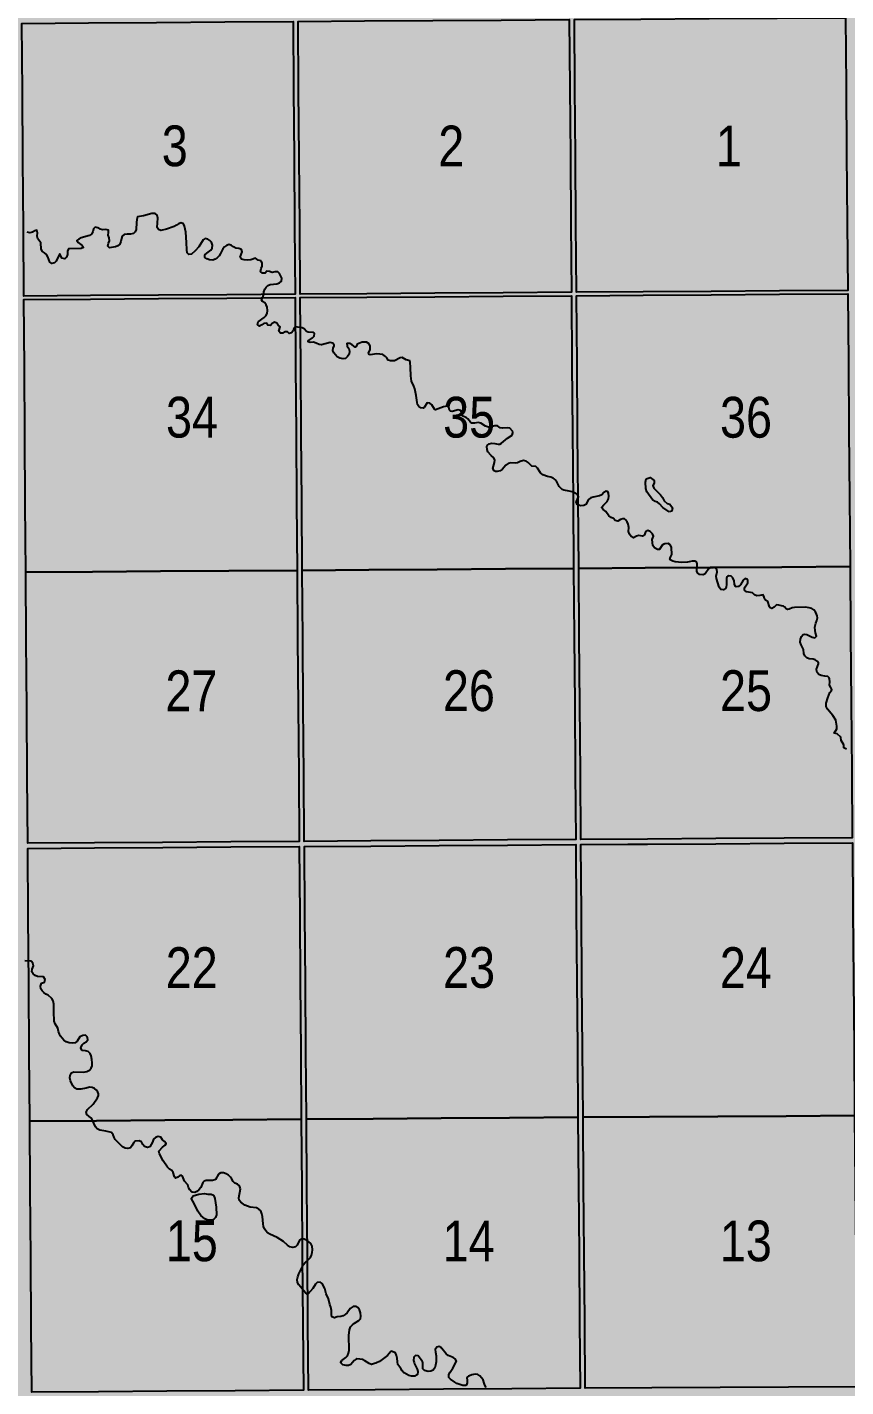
# Model space of a CAD drawing. Extents: x 403018 to 417191, y 6033193 to 6042673.
# Drawn here: x 415824.9 to 415985.5, y 6037379.7 to 6037646.7 of the extents above; entities that cross this region are included whole.
import ezdxf

# ---------------------------------------------------------------- set-up
doc = ezdxf.new("R2010")
doc.units = 0
doc.header["$LTSCALE"] = 5
doc.linetypes.add('DASHED2', pattern=[9.525, 6.35, -3.175])
for name, color, linetype in [('Quarters', 8, 'Continuous'), ('RoadSeg', 57, 'DASHED2'), ('T-WATER', 160, 'Continuous')]:
    doc.layers.add(name, color=color, linetype=linetype)
doc.layers.add('ROUTE-MAP-BACKGROUND-H', color=7, linetype='Continuous', true_color=0xf0ebff)
doc.styles.add('120', font='ARIALN.TTF', dxfattribs={"height": 13})

msp = doc.modelspace()

# ---------------------------------------------------------------- hatches: boundary and pattern name
at = {"layer": 'ROUTE-MAP-BACKGROUND-H'}
h = msp.add_hatch(color=256, dxfattribs=at)
h.dxf.hatch_style = 1
h.paths.add_polyline_path([(412923.423, 6037807.465), (416092.9, 6037807.465), (416092.9, 6035965.758), (412923.423, 6035965.758)])

# ---------------------------------------------------------------- linework, layer by layer
at = {"layer": 'Quarters'}
for points in [[(415877.347, 6037607.68), (415877.448, 6037594.289), (415864.056, 6037594.197), (415850.663, 6037594.105), (415837.27, 6037594.012), (415824.212, 6037593.922), (415824.115, 6037607.313), (415824.019, 6037620.703), (415823.923, 6037634.094), (415823.827, 6037647.484), (415836.88, 6037647.575), (415850.268, 6037647.668), (415863.656, 6037647.761), (415877.044, 6037647.854), (415877.145, 6037634.463), (415877.246, 6037621.071), (415877.347, 6037607.68)], [(415931.584, 6037608.055), (415931.69, 6037594.663), (415918.297, 6037594.57), (415904.904, 6037594.478), (415891.511, 6037594.386), (415878.453, 6037594.296), (415878.352, 6037607.687), (415878.251, 6037621.078), (415878.15, 6037634.47), (415878.048, 6037647.861), (415891.102, 6037647.951), (415904.49, 6037648.044), (415917.878, 6037648.137), (415931.266, 6037648.23), (415931.372, 6037634.838), (415931.478, 6037621.446), (415931.584, 6037608.055)], [(415985.82, 6037608.424), (415985.931, 6037595.036), (415972.538, 6037594.944), (415959.145, 6037594.852), (415945.752, 6037594.76), (415932.694, 6037594.67), (415932.588, 6037608.061), (415932.482, 6037621.453), (415932.376, 6037634.845), (415932.27, 6037648.237), (415945.323, 6037648.322), (415958.712, 6037648.41), (415972.1, 6037648.499), (415985.488, 6037648.587), (415985.599, 6037635.199), (415985.709, 6037621.811), (415985.82, 6037608.424)], [(415877.757, 6037553.451), (415877.858, 6037540.062), (415864.46, 6037539.969), (415851.062, 6037539.876), (415837.664, 6037539.783), (415824.602, 6037539.692), (415824.505, 6037553.082), (415824.409, 6037566.472), (415824.313, 6037579.862), (415824.216, 6037593.253), (415837.274, 6037593.343), (415850.668, 6037593.435), (415864.061, 6037593.527), (415877.453, 6037593.62), (415877.555, 6037580.23), (415877.656, 6037566.84), (415877.757, 6037553.451)], [(415932.013, 6037553.827), (415932.118, 6037540.439), (415918.721, 6037540.346), (415905.323, 6037540.253), (415891.925, 6037540.16), (415878.862, 6037540.069), (415878.761, 6037553.458), (415878.66, 6037566.847), (415878.559, 6037580.237), (415878.458, 6037593.626), (415891.516, 6037593.716), (415904.909, 6037593.809), (415918.302, 6037593.901), (415931.695, 6037593.993), (415931.801, 6037580.604), (415931.907, 6037567.215), (415932.013, 6037553.827)], [(415986.268, 6037554.188), (415986.379, 6037540.796), (415972.981, 6037540.708), (415959.584, 6037540.62), (415946.186, 6037540.531), (415933.123, 6037540.445), (415933.017, 6037553.834), (415932.911, 6037567.222), (415932.805, 6037580.611), (415932.699, 6037594), (415945.757, 6037594.09), (415959.15, 6037594.182), (415972.543, 6037594.275), (415985.936, 6037594.367), (415986.047, 6037580.974), (415986.158, 6037567.581), (415986.268, 6037554.188)], [(415878.161, 6037499.895), (415878.26, 6037486.841), (415864.857, 6037486.747), (415851.455, 6037486.653), (415838.052, 6037486.559), (415824.984, 6037486.468), (415824.891, 6037499.523), (415824.794, 6037512.913), (415824.698, 6037526.303), (415824.602, 6037539.692), (415837.664, 6037539.783), (415851.062, 6037539.876), (415864.46, 6037539.969), (415877.858, 6037540.062), (415877.959, 6037526.673), (415878.06, 6037513.284), (415878.161, 6037499.895)], [(415932.436, 6037500.274), (415932.54, 6037487.22), (415919.137, 6037487.126), (415905.735, 6037487.033), (415892.332, 6037486.939), (415879.264, 6037486.848), (415879.166, 6037499.902), (415879.064, 6037513.291), (415878.963, 6037526.68), (415878.862, 6037540.069), (415891.925, 6037540.16), (415905.323, 6037540.253), (415918.721, 6037540.346), (415932.118, 6037540.439), (415932.224, 6037527.05), (415932.33, 6037513.662), (415932.436, 6037500.274)], [(415986.711, 6037500.618), (415986.819, 6037487.561), (415973.417, 6037487.477), (415960.014, 6037487.393), (415946.611, 6037487.309), (415933.544, 6037487.227), (415933.441, 6037500.28), (415933.335, 6037513.669), (415933.229, 6037527.057), (415933.123, 6037540.445), (415946.186, 6037540.531), (415959.584, 6037540.62), (415972.981, 6037540.708), (415986.379, 6037540.796), (415986.49, 6037527.403), (415986.601, 6037514.011), (415986.711, 6037500.618)], [(415878.571, 6037445.669), (415878.672, 6037432.28), (415865.264, 6037432.185), (415851.857, 6037432.091), (415838.449, 6037431.996), (415825.377, 6037431.904), (415825.281, 6037445.294), (415825.184, 6037458.684), (415825.088, 6037472.074), (415824.992, 6037485.463), (415838.059, 6037485.555), (415851.462, 6037485.649), (415864.865, 6037485.742), (415878.267, 6037485.836), (415878.369, 6037472.447), (415878.47, 6037459.058), (415878.571, 6037445.669)], [(415932.865, 6037446.051), (415932.971, 6037432.663), (415919.564, 6037432.568), (415906.156, 6037432.474), (415892.749, 6037432.379), (415879.676, 6037432.287), (415879.575, 6037445.676), (415879.474, 6037459.065), (415879.373, 6037472.454), (415879.272, 6037485.843), (415892.339, 6037485.935), (415905.742, 6037486.028), (415919.145, 6037486.122), (415932.547, 6037486.216), (415932.653, 6037472.828), (415932.759, 6037459.439), (415932.865, 6037446.051)], [(415987.16, 6037446.379), (415987.271, 6037432.987), (415973.863, 6037432.907), (415960.456, 6037432.827), (415947.048, 6037432.747), (415933.975, 6037432.669), (415933.87, 6037446.057), (415933.764, 6037459.446), (415933.658, 6037472.834), (415933.552, 6037486.222), (415942.732, 6037486.279), (415946.62, 6037486.304), (415960.022, 6037486.388), (415973.425, 6037486.472), (415986.828, 6037486.557), (415986.939, 6037473.164), (415987.049, 6037459.772), (415987.16, 6037446.379)], [(415878.975, 6037392.112), (415879.074, 6037379.058), (415865.662, 6037378.963), (415852.249, 6037378.868), (415838.837, 6037378.772), (415825.76, 6037378.679), (415825.666, 6037391.734), (415825.57, 6037405.124), (415825.473, 6037418.514), (415825.377, 6037431.904), (415838.449, 6037431.996), (415851.857, 6037432.091), (415865.264, 6037432.185), (415878.672, 6037432.28), (415878.773, 6037418.891), (415878.874, 6037405.502), (415878.975, 6037392.112)], [(415933.289, 6037392.498), (415933.392, 6037379.444), (415919.98, 6037379.349), (415906.568, 6037379.254), (415893.155, 6037379.158), (415880.078, 6037379.065), (415879.98, 6037392.12), (415879.878, 6037405.509), (415879.777, 6037418.898), (415879.676, 6037432.287), (415892.749, 6037432.379), (415906.156, 6037432.474), (415919.564, 6037432.568), (415932.971, 6037432.663), (415933.077, 6037419.274), (415933.183, 6037405.886), (415933.289, 6037392.498)], [(415987.603, 6037392.809), (415987.711, 6037379.751), (415974.299, 6037379.676), (415960.886, 6037379.6), (415947.474, 6037379.524), (415934.397, 6037379.45), (415934.293, 6037392.503), (415934.187, 6037405.892), (415934.081, 6037419.28), (415933.975, 6037432.669), (415947.048, 6037432.747), (415960.456, 6037432.827), (415973.863, 6037432.907), (415987.271, 6037432.987), (415987.382, 6037419.594), (415987.492, 6037406.202), (415987.603, 6037392.809)]]:
    msp.add_lwpolyline(points, close=True, dxfattribs=at)
at = {"layer": 'T-WATER'}
for points in [[(415870.802, 6037600.834), (415870.213, 6037600.997), (415869.702, 6037601.394), (415868.751, 6037601.015), (415868.016, 6037600.997), (415867.482, 6037601.048), (415866.944, 6037601.175), (415866.673, 6037601.59), (415867.095, 6037602.581), (415866.96, 6037603.099), (415866.412, 6037603.252), (415865.801, 6037603.335), (415865.347, 6037603.568), (415864.969, 6037603.844), (415864.515, 6037604.044), (415863.958, 6037603.879), (415863.571, 6037603.564), (415863.27, 6037603.18), (415862.799, 6037602.268), (415862.524, 6037601.859), (415862.186, 6037601.46), (415861.789, 6037601.172), (415861.292, 6037600.989), (415860.643, 6037601.054), (415860.121, 6037601.21), (415859.714, 6037601.499), (415859.741, 6037602.031), (415860.102, 6037602.361), (415860.917, 6037602.919), (415861.206, 6037603.331), (415861.24, 6037603.934), (415861.053, 6037604.487), (415860.744, 6037604.858), (415860.348, 6037605.127), (415859.804, 6037605.228), (415859.407, 6037604.947), (415858.584, 6037603.6), (415857.863, 6037602.818), (415857.126, 6037602.152), (415856.613, 6037602.078), (415856.239, 6037602.427), (415856.181, 6037603.032), (415856.162, 6037604.444), (415856.011, 6037606.449), (415855.763, 6037607.622), (415855.563, 6037608.119), (415855.114, 6037608.335), (415854.599, 6037608.139), (415854.182, 6037607.84), (415853.72, 6037607.608), (415852.207, 6037607.07), (415851.13, 6037606.8), (415850.629, 6037606.981), (415850.376, 6037607.397), (415850.506, 6037609.239), (415850.392, 6037609.835), (415850.005, 6037610.147), (415849.351, 6037610.154), (415847.722, 6037609.701), (415846.54, 6037609.505), (415846.385, 6037608.983), (415846.305, 6037608.36), (415846.285, 6037607.005), (415846.069, 6037606.536), (415845.727, 6037606.192), (415845.14, 6037606.109), (415844.477, 6037606.096), (415843.904, 6037605.994), (415843.529, 6037605.708), (415843.359, 6037605.215), (415843.245, 6037604.623), (415843.047, 6037604.144), (415842.689, 6037603.791), (415842.219, 6037603.573), (415841.034, 6037603.375), (415840.715, 6037603.722), (415840.805, 6037604.295), (415841.009, 6037604.781), (415840.947, 6037605.363), (415840.743, 6037605.86), (415840.856, 6037606.398), (415840.843, 6037606.867), (415840.328, 6037607.019), (415839.706, 6037606.931), (415839.185, 6037607.084), (415838.733, 6037607.322), (415838.215, 6037607.486), (415837.891, 6037607.116), (415837.78, 6037606.545), (415837.508, 6037606.104), (415837.114, 6037605.826), (415835.493, 6037605.337), (415834.999, 6037605.121), (415834.623, 6037604.829), (415834.89, 6037604.449), (415835.657, 6037603.86), (415835.914, 6037603.47), (415835.452, 6037603.241), (415832.993, 6037603.2), (415832.795, 6037602.719), (415832.768, 6037602.06), (415832.602, 6037601.54), (415832.228, 6037601.222), (415831.691, 6037601.363), (415831.293, 6037602.212), (415830.988, 6037601.791), (415830.565, 6037600.812), (415830.215, 6037600.457), (415829.693, 6037600.324), (415829.288, 6037600.609), (415828.919, 6037601.653), (415828.66, 6037602.092), (415828.296, 6037602.418), (415827.87, 6037602.701), (415827.611, 6037603.137), (415827.538, 6037604.359), (415826.981, 6037605.188), (415826.804, 6037605.719), (415826.87, 6037606.312), (415826.765, 6037606.894), (415826.347, 6037606.755), (415825.913, 6037606.496), (415825.388, 6037606.325), (415824.858, 6037606.467)], [(415920.182, 6037567.302), (415919.577, 6037567.958), (415919.05, 6037568.031), (415918.236, 6037567.975), (415917.736, 6037568.043), (415917.184, 6037568.441), (415916.685, 6037568.462), (415915.909, 6037568.241), (415915.409, 6037568.192), (415914.84, 6037568.391), (415913.904, 6037568.99), (415913.418, 6037569.121), (415912.672, 6037568.946), (415912.17, 6037568.985), (415911.897, 6037569.155), (415911.388, 6037569.827), (415911.022, 6037570.1), (415910.407, 6037570.353), (415910.188, 6037570.803), (415910.182, 6037570.93), (415909.965, 6037571.455), (415909.44, 6037571.604), (415908.273, 6037571.242), (415907.932, 6037571.298), (415907.749, 6037571.518), (415907.627, 6037572.132), (415907.35, 6037572.311), (415906.565, 6037572.202), (415905.038, 6037571.616), (415904.836, 6037571.711), (415904.261, 6037572.538), (415903.881, 6037572.89), (415903.382, 6037572.934), (415902.808, 6037572.044), (415902.618, 6037571.94), (415902.166, 6037571.953), (415901.761, 6037572.209), (415901.493, 6037572.631), (415901.387, 6037573.015), (415901.196, 6037574.398), (415900.935, 6037575.697), (415900.785, 6037576.243), (415900.3, 6037577.216), (415900.161, 6037578.279), (415900.101, 6037579.929), (415900.062, 6037580.927), (415899.944, 6037581.238), (415899.229, 6037581.382), (415898.442, 6037581.877), (415898.061, 6037581.82), (415896.99, 6037581.237), (415896.183, 6037581.192), (415895.724, 6037581.354), (415895.473, 6037581.777), (415895.21, 6037582.069), (415894.658, 6037582.464), (415893.496, 6037582.591), (415892.166, 6037582.42), (415892.006, 6037582.474), (415891.859, 6037582.702), (415892.162, 6037583.45), (415892.2, 6037584.11), (415891.967, 6037584.553), (415891.499, 6037584.849), (415890.589, 6037584.897), (415889.652, 6037584.479), (415889.44, 6037584.024), (415889.222, 6037583.904), (415888.627, 6037584.381), (415888.18, 6037584.605), (415887.66, 6037584.644), (415887.607, 6037584.583), (415887.694, 6037584.096), (415888.02, 6037583.602), (415888.161, 6037583.12), (415888.085, 6037582.544), (415887.753, 6037582.035), (415887.37, 6037581.693), (415886.879, 6037581.597), (415886.248, 6037581.717), (415885.729, 6037582.026), (415885.353, 6037582.372), (415885.052, 6037582.765), (415884.833, 6037583.228), (415884.937, 6037583.716), (415885.144, 6037584.152), (415885.123, 6037584.275), (415884.853, 6037584.705), (415884.353, 6037584.84), (415882.651, 6037584.324), (415882.155, 6037584.393), (415881.611, 6037584.67), (415881.058, 6037584.856), (415880.396, 6037584.825), (415880.043, 6037584.918), (415880.043, 6037585.147), (415880.864, 6037585.721), (415881.2, 6037586.064), (415881.291, 6037586.574), (415881.26, 6037586.628), (415881.043, 6037586.772), (415880.027, 6037586.808), (415879.711, 6037586.984), (415879.236, 6037587.477), (415878.852, 6037587.716), (415877.443, 6037587.88), (415877.23, 6037587.592), (415877.079, 6037587.076), (415876.758, 6037586.725), (415876.307, 6037586.56), (415875.961, 6037586.906), (415875.482, 6037586.881), (415875.036, 6037586.631), (415874.571, 6037586.646), (415874.261, 6037587.015), (415874.5, 6037587.854), (415874.128, 6037588.192), (415873.847, 6037588.585), (415873.41, 6037588.793), (415872.962, 6037588.525), (415872.64, 6037588.178), (415872.098, 6037588.203), (415871.83, 6037588.635), (415871.331, 6037588.569), (415870.945, 6037588.252), (415870.488, 6037588.038), (415870.098, 6037588.347), (415870.211, 6037588.854), (415871.395, 6037589.703), (415871.703, 6037590.062), (415871.948, 6037590.513), (415872.055, 6037591.092), (415871.993, 6037591.716), (415871.803, 6037592.216), (415871.52, 6037592.613), (415871.073, 6037592.835), (415870.842, 6037593.208), (415871.09, 6037593.647), (415871.277, 6037594.13), (415871.351, 6037594.735), (415871.499, 6037595.271), (415871.78, 6037595.663), (415872.112, 6037596.001), (415872.585, 6037596.224), (415873.86, 6037596.357), (415874.377, 6037596.547), (415874.795, 6037596.823), (415874.857, 6037597.412), (415874.412, 6037598.348), (415874.076, 6037598.68), (415873.508, 6037598.695), (415872.962, 6037598.58), (415872.451, 6037598.745), (415871.919, 6037598.816), (415871.612, 6037598.445), (415871.073, 6037598.455), (415870.694, 6037598.752), (415870.792, 6037599.31), (415870.984, 6037599.793), (415871.021, 6037600.368), (415870.802, 6037600.834)], [(415985.693, 6037504.943), (415985.138, 6037505.208), (415985.15, 6037505.797), (415984.644, 6037506.686), (415984.54, 6037507.303), (415983.835, 6037507.964), (415983.289, 6037508.125), (415983.77, 6037508.963), (415983.771, 6037509.461), (415983.6, 6037510.621), (415982.993, 6037511.551), (415981.98, 6037512.776), (415981.678, 6037513.342), (415981.704, 6037514), (415982.018, 6037515.023), (415982.434, 6037516.086), (415982.731, 6037516.489), (415982.778, 6037516.652), (415982.62, 6037517.068), (415982.361, 6037517.494), (415982.421, 6037518.151), (415982.354, 6037518.789), (415982.281, 6037518.938), (415982.002, 6037519.23), (415981.416, 6037519.29), (415980.706, 6037519.438), (415980.259, 6037519.619), (415979.935, 6037520), (415979.806, 6037520.503), (415979.817, 6037520.686), (415980.193, 6037521.678), (415980.159, 6037521.88), (415979.951, 6037522.2), (415979.541, 6037522.47), (415979.114, 6037522.594), (415978.327, 6037522.679), (415977.876, 6037522.896), (415977.498, 6037523.282), (415977.317, 6037523.76), (415977.247, 6037524.505), (415976.761, 6037525.452), (415976.586, 6037525.973), (415976.646, 6037526.521), (415976.841, 6037527.066), (415977.193, 6037527.469), (415977.408, 6037527.54), (415977.879, 6037527.468), (415978.962, 6037526.943), (415979.45, 6037526.798), (415979.808, 6037527.157), (415979.588, 6037527.784), (415979.515, 6037528.278), (415979.498, 6037528.928), (415979.641, 6037529.7), (415979.864, 6037530.243), (415980.002, 6037530.768), (415979.941, 6037531.153), (415979.818, 6037531.46), (415979.593, 6037531.907), (415979.272, 6037532.322), (415978.851, 6037532.581), (415978.376, 6037532.736), (415977.629, 6037532.834), (415975.481, 6037532.779), (415974.987, 6037532.697), (415974.449, 6037532.444), (415974.127, 6037532.391), (415973.834, 6037532.509), (415973.535, 6037532.909), (415973.319, 6037533.062), (415972.948, 6037533.102), (415972.424, 6037533.258), (415971.919, 6037533.28), (415971.47, 6037532.864), (415971.05, 6037532.587), (415970.691, 6037532.688), (415970.562, 6037532.915), (415970.214, 6037533.955), (415969.769, 6037534.21), (415969.588, 6037534.449), (415969.555, 6037534.785), (415969.324, 6037535.235), (415968.688, 6037535.106), (415968.087, 6037535.058), (415967.63, 6037535.258), (415967.247, 6037535.664), (415966.077, 6037535.824), (415965.66, 6037536.192), (415965.64, 6037536.481), (415965.763, 6037536.8), (415966.341, 6037537.642), (415966.311, 6037538.157), (415966.254, 6037538.261), (415965.804, 6037538.479), (415965.411, 6037538.157), (415964.845, 6037537.227), (415964.491, 6037536.872), (415964.008, 6037536.86), (415963.926, 6037536.919), (415963.702, 6037537.365), (415963.611, 6037537.998), (415963.386, 6037538.597), (415963.018, 6037538.9), (415962.516, 6037538.97), (415962.409, 6037538.937), (415962.174, 6037538.792), (415962.132, 6037538.485), (415962.149, 6037537.269), (415962.057, 6037536.781), (415961.924, 6037536.525), (415961.534, 6037536.243), (415961.037, 6037536.317), (415960.665, 6037536.761), (415960.177, 6037538.442), (415960.121, 6037538.942), (415960.299, 6037539.743), (415960.258, 6037540.257), (415960.19, 6037540.378), (415959.845, 6037540.626), (415959.001, 6037540.636), (415958.668, 6037540.435), (415957.948, 6037539.406), (415957.537, 6037539.165), (415956.831, 6037539.275), (415956.434, 6037539.58), (415956.313, 6037539.926), (415956.383, 6037541.41), (415956.328, 6037541.569), (415956.183, 6037541.753), (415955.893, 6037541.897), (415955.394, 6037541.892), (415954.813, 6037541.714), (415954.46, 6037541.67), (415953.336, 6037541.635), (415952.065, 6037541.757), (415951.577, 6037541.867), (415951.085, 6037542.117), (415951.035, 6037542.191), (415951.114, 6037542.684), (415951.407, 6037543.185), (415951.336, 6037544.541), (415951.121, 6037545.019), (415951.028, 6037545.124), (415950.649, 6037545.341), (415950.005, 6037545.285), (415949.829, 6037545.224), (415949.522, 6037544.994), (415948.979, 6037544.156), (415948.6, 6037544.162), (415947.983, 6037544.497), (415947.694, 6037544.934), (415947.564, 6037546.122), (415947.79, 6037546.75), (415947.619, 6037547.219), (415947.169, 6037547.711), (415946.689, 6037547.865), (415946.253, 6037547.617), (415946.061, 6037547.016), (415945.616, 6037546.787), (415944.93, 6037546.889), (415944.439, 6037546.778), (415943.877, 6037546.459), (415943.431, 6037546.685), (415943.079, 6037547.191), (415942.922, 6037547.666), (415942.928, 6037548.474), (415942.851, 6037549.13), (415942.613, 6037549.569), (415942.293, 6037549.986), (415942.082, 6037550.166), (415941.812, 6037550.205), (415941.33, 6037550.074), (415940.785, 6037549.748), (415940.299, 6037549.863), (415939.944, 6037550.221), (415939.461, 6037550.468), (415939.052, 6037550.756), (415938.461, 6037551.612), (415937.942, 6037551.994), (415937.652, 6037552.361), (415937.692, 6037552.5), (415937.961, 6037552.872), (415938.721, 6037553.557), (415938.955, 6037554.08), (415939.042, 6037554.609), (415938.994, 6037555.213), (415938.794, 6037555.557), (415938.486, 6037555.621), (415938.066, 6037555.349), (415937.687, 6037554.87), (415937.218, 6037554.703), (415935.959, 6037554.452), (415935.49, 6037554.281), (415935.05, 6037553.989), (415934.507, 6037552.981), (415934.125, 6037552.789), (415933.446, 6037552.756), (415932.826, 6037552.995), (415932.599, 6037553.499), (415932.727, 6037553.812), (415932.902, 6037554.063), (415933.075, 6037554.533), (415932.92, 6037554.848), (415932.746, 6037555.022), (415932.319, 6037555.28), (415931.852, 6037555.463), (415931.256, 6037555.631), (415930.181, 6037555.788), (415929.845, 6037555.943), (415929.288, 6037556.501), (415928.806, 6037557.431), (415928.518, 6037557.832), (415928.278, 6037558.066), (415928.097, 6037558.187), (415927.627, 6037558.357), (415927.02, 6037558.487), (415926.074, 6037558.854), (415925.618, 6037559.234), (415925.059, 6037560.107), (415924.679, 6037560.463), (415923.949, 6037560.532), (415923.572, 6037560.84), (415923.231, 6037561.272), (415922.831, 6037561.532), (415922.263, 6037561.635), (415921.612, 6037561.43), (415921.136, 6037561.153), (415920.641, 6037561.086), (415919.801, 6037561.156), (415919.303, 6037561.08), (415918.802, 6037560.726), (415918.077, 6037559.89), (415917.684, 6037559.594), (415917.134, 6037559.458), (415916.781, 6037559.506), (415916.506, 6037559.615), (415916.279, 6037560.09), (415916.613, 6037561.212), (415916.652, 6037561.718), (415916.465, 6037562.135), (415915.936, 6037562.602), (415915.315, 6037563.352), (415915.143, 6037563.821), (415915.121, 6037564.365), (415915.246, 6037564.67), (415915.541, 6037564.917), (415916.029, 6037565.014), (415916.652, 6037564.974), (415917.321, 6037564.838), (415917.609, 6037564.868), (415917.987, 6037565.02), (415919.141, 6037566.014), (415920.039, 6037566.63), (415920.213, 6037567.1), (415920.182, 6037567.302)], [(415830.13, 6037453.35), (415830.124, 6037454.864), (415829.961, 6037455.503), (415829.709, 6037455.992), (415828.988, 6037456.661), (415828.52, 6037456.86), (415828.143, 6037457.166), (415827.809, 6037457.505), (415827.534, 6037457.916), (415827.465, 6037458.413), (415827.653, 6037459.013), (415828.242, 6037459.225), (415828.369, 6037459.731), (415828.085, 6037460.258), (415826.889, 6037460.281), (415826.442, 6037460.503), (415826.054, 6037460.829), (415825.786, 6037461.245), (415825.848, 6037461.74), (415826.088, 6037462.405), (415826.008, 6037462.903), (415825.685, 6037463.271), (415825.582, 6037463.318), (415824.433, 6037463.413)], [(415833.094, 6037447.259), (415832.538, 6037447.481), (415832.086, 6037447.816), (415831.719, 6037448.188), (415831.428, 6037448.567), (415831.186, 6037449.004), (415831.017, 6037449.503), (415830.877, 6037450.167), (415830.332, 6037450.995), (415830.174, 6037451.555), (415830.13, 6037453.35)], [(415833.728, 6037441.478), (415834.029, 6037441.569), (415835.922, 6037441.544), (415836.588, 6037441.654), (415837.108, 6037441.94), (415837.436, 6037442.327), (415837.603, 6037442.798), (415837.622, 6037443.324), (415837.57, 6037443.989), (415837.417, 6037444.752), (415837.211, 6037445.209), (415836.807, 6037445.579), (415836.319, 6037445.715), (415835.689, 6037445.776), (415835.603, 6037445.831), (415835.412, 6037446.275), (415835.644, 6037446.877), (415836.004, 6037447.211), (415836.457, 6037447.466), (415836.758, 6037447.849), (415836.732, 6037448.356), (415836.669, 6037448.469), (415836.298, 6037448.762), (415835.802, 6037448.737), (415835.227, 6037448.474), (415834.654, 6037447.604), (415834.261, 6037447.296), (415833.766, 6037447.22), (415833.094, 6037447.259)], [(415862.898, 6037421.761), (415862.755, 6037421.717), (415862.39, 6037421.477), (415861.847, 6037420.468), (415861.692, 6037420.362), (415861.214, 6037420.27), (415860.004, 6037420.237), (415859.602, 6037420.108), (415859.341, 6037419.878), (415858.933, 6037418.9), (415858.561, 6037418.444), (415858.193, 6037418.112), (415857.745, 6037417.89), (415857.273, 6037417.949), (415857.113, 6037418.056), (415856.777, 6037418.429), (415856.551, 6037418.875), (415856.381, 6037419.42), (415855.734, 6037420.144), (415855.333, 6037421.082), (415855.122, 6037421.317), (415854.859, 6037421.218), (415854.452, 6037420.901), (415853.976, 6037420.737), (415853.799, 6037420.944), (415853.52, 6037421.799), (415853.23, 6037422.206), (415852.782, 6037422.494), (415852.428, 6037422.874), (415851.563, 6037424.102), (415850.835, 6037425.51), (415850.73, 6037426.007), (415850.759, 6037426.081), (415851.441, 6037426.8), (415851.95, 6037427.164), (415852.168, 6037427.54), (415851.84, 6037427.917), (415851.424, 6037428.258), (415851.089, 6037428.738), (415850.61, 6037428.879), (415850.06, 6037428.702), (415849.695, 6037428.36), (415849.478, 6037427.753), (415848.962, 6037426.866), (415848.507, 6037426.704), (415847.909, 6037426.93), (415847.576, 6037427.332), (415847.293, 6037427.862), (415846.82, 6037428.023), (415846.06, 6037427.956), (415845.705, 6037427.605), (415845.439, 6037427.041), (415845.129, 6037426.678), (415844.647, 6037426.544), (415844.088, 6037426.624), (415843.579, 6037426.875), (415842.503, 6037427.92), (415842.171, 6037428.27), (415841.932, 6037428.709), (415841.739, 6037429.249), (415841.434, 6037429.646), (415840.33, 6037429.916), (415839.135, 6037430.117), (415838.613, 6037430.38), (415838.309, 6037430.789), (415837.655, 6037432.213), (415837.336, 6037432.58), (415836.607, 6037433.197), (415836.478, 6037433.685), (415836.714, 6037434.222), (415837.811, 6037435.242), (415838.668, 6037436.461), (415838.85, 6037436.927), (415838.839, 6037437.265), (415838.767, 6037437.596), (415838.493, 6037438), (415838.085, 6037438.288), (415837.627, 6037438.519), (415837.128, 6037438.547), (415836.466, 6037438.358), (415835.406, 6037438.163), (415834.597, 6037438.199), (415834.17, 6037438.443), (415833.848, 6037438.825), (415833.354, 6037439.818), (415833.231, 6037440.396), (415833.301, 6037440.891), (415833.554, 6037441.425), (415833.728, 6037441.478)], [(415866.757, 6037418.636), (415866.575, 6037419.195), (415866.13, 6037419.5), (415865.636, 6037419.714), (415865.267, 6037420.03), (415865.037, 6037420.521), (415864.75, 6037420.929), (415864.377, 6037421.294), (415863.948, 6037421.563), (415863.404, 6037421.75), (415862.898, 6037421.761)], [(415888.825, 6037395.479), (415888.282, 6037395.145), (415887.67, 6037394.277), (415887.314, 6037393.952), (415886.895, 6037393.689), (415886.423, 6037393.526), (415885.738, 6037393.454), (415885.182, 6037393.294), (415884.683, 6037393.451), (415884.587, 6037393.931), (415884.573, 6037394.723), (415884.493, 6037395.359), (415884.262, 6037395.917), (415883.992, 6037397.028), (415883.577, 6037397.99), (415883.272, 6037399.046), (415882.792, 6037400.027), (415882.372, 6037400.301), (415881.787, 6037400.251), (415881.463, 6037399.875), (415880.925, 6037399.054), (415879.982, 6037397.929), (415879.817, 6037397.923), (415879.477, 6037398.182), (415878.187, 6037399.755), (415877.928, 6037400.233), (415877.892, 6037400.842), (415877.975, 6037401.335), (415878.16, 6037401.942), (415879.08, 6037403.758), (415879.414, 6037404.145), (415880.168, 6037404.783), (415880.47, 6037405.154), (415880.689, 6037405.602), (415880.826, 6037406.085), (415880.875, 6037406.665), (415880.808, 6037407.338), (415880.524, 6037407.864), (415880.129, 6037408.23), (415879.718, 6037408.514), (415879.254, 6037408.749), (415878.745, 6037408.88), (415878.332, 6037408.532), (415877.893, 6037407.577), (415877.524, 6037407.247), (415877.04, 6037407.116), (415876.448, 6037407.22), (415875.967, 6037407.57), (415875.201, 6037408.257), (415873.904, 6037409.066), (415872.479, 6037409.724), (415872.065, 6037409.994), (415871.716, 6037410.343), (415871.44, 6037410.759), (415871.257, 6037411.24), (415871.162, 6037411.772), (415871.049, 6037413.198), (415870.953, 6037413.689), (415870.709, 6037414.267), (415870.319, 6037414.632), (415869.859, 6037414.858), (415868.661, 6037415.038), (415868.081, 6037415.185), (415867.59, 6037415.416), (415866.772, 6037415.989), (415866.463, 6037416.376), (415866.413, 6037416.871), (415866.757, 6037418.636)], [(415893.414, 6037384.448), (415893.3, 6037384.411), (415893.048, 6037384.33), (415892.469, 6037384.143), (415892, 6037384.315), (415891.143, 6037384.866), (415890.672, 6037385.096), (415890.168, 6037385.191), (415889.578, 6037385.209), (415889.433, 6037385.171), (415889.022, 6037384.886), (415888.417, 6037384.09), (415887.956, 6037383.896), (415887.446, 6037383.924), (415886.853, 6037384.075), (415886.416, 6037384.428), (415886.403, 6037384.599), (415886.646, 6037384.883), (415887.412, 6037385.482), (415887.73, 6037385.85), (415887.963, 6037386.33), (415888.039, 6037386.946), (415887.985, 6037389.785), (415888.137, 6037390.935), (415888.35, 6037391.494), (415888.707, 6037391.919), (415889.095, 6037392.224), (415889.955, 6037392.743), (415890.295, 6037393.111), (415890.368, 6037393.601), (415890.32, 6037394.249), (415890.074, 6037394.834), (415889.805, 6037395.255), (415889.368, 6037395.501), (415888.825, 6037395.479)], [(415900.794, 6037384.521), (415900.864, 6037384.237), (415901.435, 6037383.223), (415901.577, 6037382.741), (415901.481, 6037382.185), (415901.393, 6037382.075), (415900.953, 6037381.836), (415900.272, 6037381.826), (415899.794, 6037381.97), (415898.876, 6037382.508), (415898.769, 6037382.506), (415898.442, 6037382.867), (415898.201, 6037383.323), (415897.626, 6037384.132), (415897.542, 6037384.623), (415897.501, 6037385.389), (415897.375, 6037385.873), (415897.13, 6037386.409), (415896.326, 6037386.723), (415896.222, 6037386.673), (415895.591, 6037385.911), (415894, 6037384.718), (415893.414, 6037384.448)], [(415906.242, 6037387.282), (415906.161, 6037387.383), (415905.746, 6037387.639), (415905.258, 6037387.512), (415904.959, 6037387.038), (415904.987, 6037386.542), (415905.124, 6037385.817), (415905.118, 6037384.613), (415905.032, 6037384.007), (415904.88, 6037383.445), (415904.55, 6037383.009), (415904.086, 6037382.804), (415903.559, 6037382.766), (415902.864, 6037382.961), (415902.502, 6037383.298), (415902.511, 6037384.478), (415902.478, 6037384.62), (415902.223, 6037385.049), (415901.604, 6037385.83), (415901.097, 6037385.868), (415900.74, 6037385.53), (415900.699, 6037384.903), (415900.794, 6037384.521)], [(415911.521, 6037381.818), (415911.206, 6037381.649), (415911.14, 6037381.506), (415911.227, 6037381.04), (415911.228, 6037380.537), (415911.07, 6037380.117), (415910.876, 6037380.001), (415910.38, 6037379.985), (415909.222, 6037380.379), (415908.79, 6037380.629), (415907.971, 6037381.223), (415907.63, 6037381.565), (415907.638, 6037382.134), (415907.861, 6037382.58), (415908.438, 6037383.416), (415909.152, 6037384.793), (415908.877, 6037385.237), (415908.46, 6037385.492), (415907.522, 6037385.899), (415907.093, 6037386.227), (415906.242, 6037387.282)], [(415914.551, 6037380.43), (415914.337, 6037381.111), (415914.064, 6037381.529), (415913.739, 6037381.885), (415913.326, 6037382.168), (415912.819, 6037382.235), (415912.154, 6037382.084), (415911.687, 6037381.906), (415911.521, 6037381.818)], [(415914.945, 6037379.582), (415914.677, 6037380.027), (415914.551, 6037380.43)]]:
    msp.add_lwpolyline(points, dxfattribs=at)
for points in [[(415950.88, 6037551.585), (415949.628, 6037552.39), (415948.976, 6037553.136), (415948.589, 6037553.428), (415948.107, 6037553.611), (415947.67, 6037553.87), (415946.481, 6037555.459), (415946.28, 6037556.149), (415946.25, 6037557.369), (415946.394, 6037558.026), (415947.14, 6037558.27), (415947.925, 6037557.707), (415947.9, 6037557.192), (415947.681, 6037556.702), (415947.878, 6037556.22), (415949.155, 6037554.882), (415949.549, 6037554.384), (415949.887, 6037553.694), (415950.509, 6037553.217), (415951.002, 6037553.051), (415951.515, 6037552.36), (415951.427, 6037551.697), (415950.88, 6037551.585)], [(415860.714, 6037412.455), (415860.218, 6037412.524), (415859.711, 6037412.732), (415859.322, 6037413.026), (415858.967, 6037413.405), (415858.366, 6037414.238), (415857.676, 6037415.71), (415857.132, 6037416.672), (415857.11, 6037416.774), (415857.428, 6037417.234), (415858.542, 6037417.571), (415859.693, 6037417.672), (415860.302, 6037417.574), (415861.002, 6037417.587), (415861.454, 6037417.374), (415861.531, 6037417.256), (415861.698, 6037416.694), (415861.979, 6037415.002), (415862.02, 6037413.519), (415861.846, 6037412.996), (415861.51, 6037412.626), (415861.339, 6037412.537), (415860.714, 6037412.455)]]:
    msp.add_lwpolyline(points, close=True, dxfattribs=at)

# ---------------------------------------------------------------- texts
at = {"layer": 'RoadSeg', "style": '120'}
for s, height, p in [('3', 8.004, (415851.288, 6037619.428)), ('2', 8.004, (415905.552, 6037619.393)), ('1', 8.004, (415960.056, 6037619.409)), ('34', 8.0041, (415852.119, 6037566.138)), ('35', 8.0041, (415906.521, 6037566.138)), ('36', 8.0041, (415960.862, 6037566.129)), ('27', 8.0041, (415852.002, 6037512.411)), ('26', 8.0041, (415906.476, 6037512.437)), ('25', 8.0041, (415960.862, 6037512.446)), ('22', 8.0041, (415852.065, 6037458.047)), ('23', 8.0041, (415906.506, 6037458.082)), ('24', 8.0041, (415960.823, 6037458.047)), ('15', 8.0041, (415852.091, 6037404.405)), ('14', 8.0041, (415906.416, 6037404.37)), ('13', 8.0041, (415960.825, 6037404.39))]:
    msp.add_text(s, height=height, dxfattribs=at).set_placement(p)
msp.add_text('64-17-5', height=39.983, rotation=359.95761, dxfattribs=at).set_placement((415750.283, 6037415.498))

doc.saveas('drawing.dxf')
